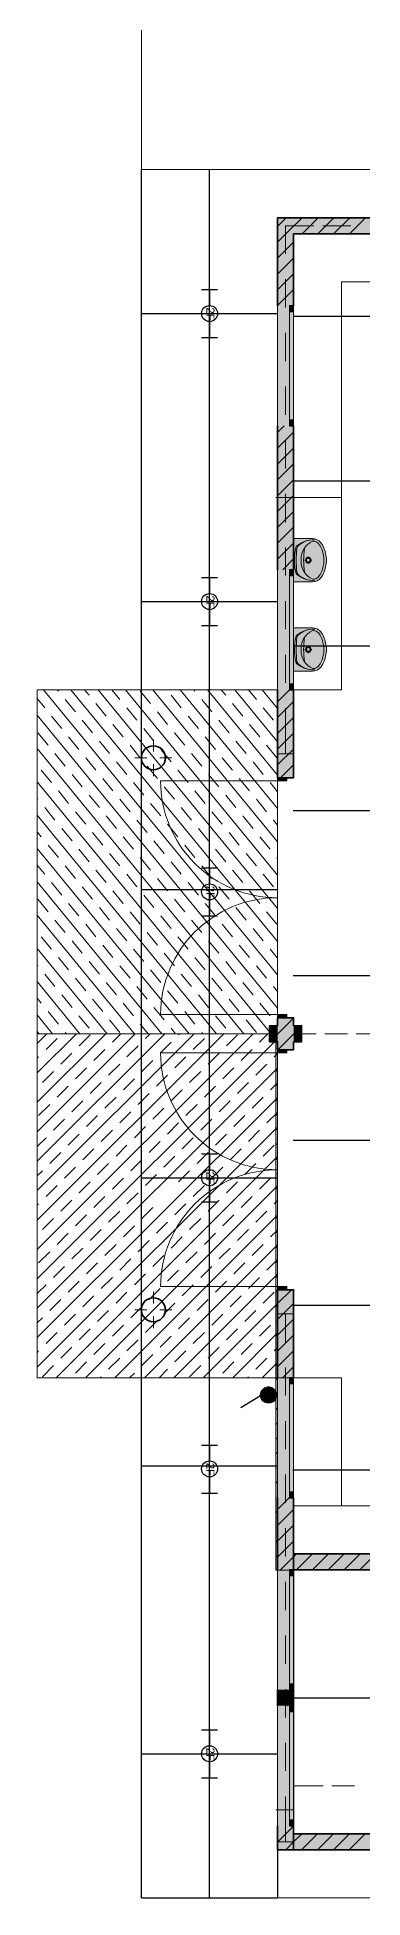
# Model space of a CAD drawing. Header units: millimetres. Extents: x 140718 to 249917, y 39137 to 308394.
# Drawn here: x 227685 to 231748, y 54536 to 77789 of the extents above; entities that cross this region are included whole.
import ezdxf

# ---------------------------------------------------------------- set-up
doc = ezdxf.new("R2010")
doc.units = ezdxf.units.MM
doc.layers.get('0').update_dxf_attribs({"color": 1})
for name, color, linetype in [('lights', 1, 'Continuous'), ('PDF_2D Drafting - General', 7, 'Continuous'), ('PLACEMENT', 40, 'Continuous')]:
    doc.layers.add(name, color=color, linetype=linetype)
doc.layers.add('PDF_Interior$-$Furniture$', color=7, linetype='Continuous', true_color=0x6a6a6a)
doc.layers.add('PDF_Structural - Bearing', color=7, linetype='Continuous', true_color=0xffffff)
doc.styles.get("Standard").update_dxf_attribs({"font": 'arial.ttf'})

# ---------------------------------------------------------------- blocks, each defined once
blk = doc.blocks.new('2feet')
at = {"layer": 'lights'}
for p, q in [((-295, 102), (-295, -98)), ((-295, 2), (-100, 2)), ((100, 2), (305, 2)), ((305, 102), (305, -98))]:
    blk.add_line(p, q, dxfattribs=at)
blk.add_circle((0, 2), 100, dxfattribs=at)
at = {"layer": 'lights', "insert": (-76, 63), "char_height": 100, "attachment_point": 1}
blk.add_mtext_dynamic_manual_height_columns('2F', width=100, gutter_width=12.5, heights=[0], dxfattribs=at)
blk = doc.blocks.new('1G1W')
h = blk.add_hatch()
h.set_pattern_fill('ANGLE', color=256)
h.set_pattern_definition([(0, (-2135.7975, -2014.7485), (0, 6.985), [5.08, -1.905]), (90, (-2135.7975, -2014.7485), (-6.985, 4e-16), [5.08, -1.905])])
h.paths.add_polyline_path([(100, 0, 1), (-100, 0, 1)])
blk.add_line((-154, 344), (-4, 100))
blk.add_circle((0, 0), 100)

msp = doc.modelspace()

# ---------------------------------------------------------------- hatches: boundary and pattern name
at = {"layer": 'PDF_Interior$-$Furniture$', "true_color": 0xffffff, "transparency": 33554559}
for points in [[(231113, 71523), (230884, 71523), (230884, 70983), (231113, 70983), (231129, 70983), (231145, 70986), (231160, 70989), (231175, 70995), (231190, 71003), (231203, 71012), (231215, 71022), (231226, 71034), (231238, 71052), (231249, 71070), (231258, 71090), (231266, 71109), (231273, 71129), (231279, 71150), (231284, 71171), (231288, 71192), (231291, 71213), (231294, 71234), (231294, 71253), (231294, 71272), (231291, 71293), (231288, 71314), (231284, 71335), (231279, 71356), (231274, 71374), (231266, 71397), (231258, 71417), (231249, 71436), (231238, 71454), (231226, 71472), (231215, 71484), (231203, 71494), (231190, 71503), (231175, 71511), (231160, 71517), (231145, 71521), (231129, 71523), (231121, 71523)], [(231113, 70407), (230884, 70407), (230884, 69867), (231113, 69867), (231129, 69867), (231145, 69869), (231160, 69873), (231175, 69879), (231190, 69887), (231203, 69896), (231215, 69906), (231226, 69918), (231238, 69936), (231249, 69954), (231258, 69974), (231266, 69993), (231273, 70013), (231279, 70034), (231284, 70055), (231288, 70076), (231291, 70097), (231294, 70118), (231294, 70137), (231294, 70156), (231291, 70177), (231288, 70198), (231284, 70219), (231279, 70240), (231274, 70258), (231266, 70281), (231258, 70300), (231249, 70320), (231238, 70338), (231226, 70356), (231215, 70368), (231203, 70378), (231190, 70387), (231175, 70395), (231160, 70401), (231145, 70405), (231129, 70407), (231121, 70407)]]:
    msp.add_hatch(color=7, dxfattribs=at).paths.add_polyline_path(points)
at = {"layer": 'PDF_Structural - Bearing', "transparency": 33554559}
for color, points in [(7, [(230884, 75334), (230884, 74434), (230834, 74434), (230684, 74434), (230684, 75534)]), (256, [(230884, 72934), (230834, 72934), (230684, 72934), (230684, 74434), (230834, 74434), (230884, 74434)]), (256, [(230884, 72934), (230834, 72934), (230684, 72934), (230684, 74434), (230834, 74434), (230884, 74434)]), (7, [(230684, 71134), (230684, 72934), (230834, 72934), (230884, 72934), (230884, 71134), (230834, 71134)]), (256, [(230884, 69634), (230834, 69634), (230684, 69634), (230684, 71134), (230834, 71134), (230884, 71134)]), (256, [(230884, 69634), (230834, 69634), (230684, 69634), (230684, 71134), (230834, 71134), (230884, 71134)]), (7, [(230684, 69634), (230834, 69634), (230884, 69634), (230884, 68534), (230799, 68534), (230684, 68534)]), (7, [(230684, 65135), (230684, 65535), (230799, 65535), (230884, 65535), (230884, 65135), (230799, 65135)]), (7, [(230684, 61036), (230684, 62136), (230799, 62136), (230884, 62136), (230884, 61036), (230834, 61036)]), (256, [(230884, 61036), (230884, 59536), (230834, 59536), (230684, 59536), (230684, 61036), (230834, 61036)]), (256, [(230884, 61036), (230884, 59536), (230834, 59536), (230684, 59536), (230684, 61036), (230834, 61036)]), (7, [(230684, 58636), (230684, 59536), (230834, 59536), (230884, 59536), (230884, 58636), (230834, 58636)]), (7, [(230884, 58836), (232646, 58836), (232646, 58686), (232646, 58636), (230884, 58636)]), (256, [(230884, 58636), (230884, 57136), (230834, 57136), (230684, 57136), (230684, 58636), (230834, 58636)]), (256, [(230884, 58636), (230884, 57136), (230834, 57136), (230684, 57136), (230684, 58636), (230834, 58636)]), (7, [(230684, 56936), (230684, 57136), (230834, 57136), (230884, 57136), (230884, 56936), (230834, 56936)]), (256, [(230884, 56936), (230884, 55436), (230834, 55436), (230684, 55436), (230684, 56936), (230834, 56936)]), (256, [(230884, 56936), (230884, 55436), (230834, 55436), (230684, 55436), (230684, 56936), (230834, 56936)]), (7, [(230684, 55136), (230684, 55436), (230834, 55436), (230884, 55436), (230884, 55136)])]:
    msp.add_hatch(color=color, dxfattribs=at).paths.add_polyline_path(points)

# ---------------------------------------------------------------- linework, layer by layer
at = {"layer": 'PDF_2D Drafting - General', "color": 8, "lineweight": 15, "true_color": 0x7f7f7f}
for points in [[(231684, 111330), (230184, 111330), (230184, 78933), (228984, 78933), (228984, 76134)], [(230662, 72038), (230884, 72038), (231484, 72038), (231484, 74734), (234384, 74734), (234384, 75534)], [(230884, 69634), (231484, 69634), (231484, 72038)], [(230662, 69634), (227685, 69634), (227685, 65335), (230584, 65335), (230584, 65435), (230684, 65435), (230684, 69634), (230662, 69634), (227685, 69634), (227685, 61035), (230662, 61035), (230684, 61035), (230684, 65235), (230584, 65235), (230584, 65335), (227685, 65335), (227685, 61035), (230662, 61035), (230944, 61035)], [(230884, 65335), (231166, 65335)], [(231275, 65335), (231558, 65335)], [(231667, 65335), (231949, 65335)], [(230884, 61035), (231166, 61035)], [(231053, 61035), (231202, 61035), (231484, 61035), (231202, 61035)], [(231484, 59436), (231484, 61035)], [(234384, 59154), (234384, 59436), (230884, 59436)], [(228984, 58836), (228984, 54536)], [(230662, 58632), (230944, 58632)], [(231053, 58632), (231335, 58632)], [(231444, 58632), (231726, 58632)], [(231254, 55936), (231166, 55936), (230884, 55936)], [(231646, 55936), (231363, 55936)], [(230662, 55636), (230884, 55636)]]:
    msp.add_lwpolyline(points, dxfattribs=at)
at = {"layer": 'PDF_2D Drafting - General', "color": 253, "lineweight": 18, "true_color": 0xaaaaaa}
for points in [[(227764, 69634), (230684, 66070)], [(227935, 69634), (227949, 69617)], [(228105, 69634), (230684, 66486)], [(228276, 69634), (228332, 69565)], [(228446, 69634), (230684, 66902)], [(228617, 69634), (228716, 69513)], [(228787, 69634), (230684, 67318)], [(228971, 69617), (229099, 69461)], [(229128, 69634), (230684, 67735)], [(229355, 69565), (229483, 69409)], [(229469, 69634), (230684, 68151)], [(229639, 69634), (229653, 69617)], [(229810, 69634), (230684, 68567)], [(229980, 69634), (230037, 69565)], [(230151, 69634), (230684, 68983)], [(230321, 69634), (230420, 69513)], [(230492, 69634), (230684, 69399)], [(230676, 69617), (230684, 69607)], [(227685, 69523), (227778, 69409)], [(227685, 69315), (230684, 65654)], [(227863, 69305), (227991, 69149)], [(228034, 69513), (228162, 69357)], [(228417, 69461), (228545, 69305)], [(228801, 69409), (228929, 69253)], [(229185, 69357), (229312, 69201)], [(229568, 69305), (229696, 69149)], [(229738, 69513), (229866, 69357)], [(230122, 69461), (230250, 69305)], [(230506, 69409), (230633, 69253)], [(227693, 69097), (227821, 68941)], [(228247, 69253), (228375, 69097)], [(228630, 69201), (228758, 69045)], [(229014, 69149), (229142, 68993)], [(229398, 69097), (229525, 68941)], [(229952, 69253), (230079, 69097)], [(230335, 69201), (230463, 69045)], [(227685, 68899), (230584, 65360)], [(227906, 68837), (228034, 68681)], [(228076, 69045), (228204, 68889)], [(228460, 68993), (228588, 68837)], [(228843, 68941), (228971, 68785)], [(229227, 68889), (229355, 68733)], [(229611, 68837), (229738, 68681)], [(229781, 69045), (229909, 68889)], [(230165, 68993), (230293, 68837)], [(230548, 68941), (230676, 68785)], [(227735, 68629), (227863, 68473)], [(228290, 68785), (228417, 68629)], [(228673, 68733), (228801, 68577)], [(229057, 68681), (229185, 68525)], [(229440, 68629), (229568, 68473)], [(229994, 68785), (230122, 68629)], [(230378, 68733), (230506, 68577)], [(227685, 68483), (230264, 65335)], [(227949, 68369), (228076, 68213)], [(228119, 68577), (228247, 68421)], [(228503, 68525), (228630, 68369)], [(228886, 68473), (229014, 68317)], [(229270, 68421), (229398, 68265)], [(229653, 68369), (229781, 68213)], [(229824, 68577), (229952, 68421)], [(230207, 68525), (230335, 68369)], [(230591, 68473), (230684, 68359)], [(227685, 68275), (227693, 68265)], [(227778, 68161), (227906, 68005)], [(228332, 68317), (228460, 68161)], [(228716, 68265), (228843, 68109)], [(229099, 68213), (229227, 68057)], [(229483, 68161), (229611, 68005)], [(230037, 68317), (230165, 68161)], [(230420, 68265), (230548, 68109)], [(227685, 68067), (229923, 65335)], [(227991, 67901), (228119, 67745)], [(228162, 68109), (228290, 67953)], [(228545, 68057), (228673, 67901)], [(228929, 68005), (229057, 67849)], [(229312, 67953), (229440, 67797)], [(229696, 67901), (229824, 67745)], [(229866, 68109), (229994, 67953)], [(230250, 68057), (230378, 67901)], [(230633, 68005), (230684, 67943)], [(227685, 67859), (227735, 67797)], [(227821, 67693), (227949, 67537)], [(228375, 67849), (228503, 67693)], [(228758, 67797), (228886, 67641)], [(229142, 67745), (229270, 67589)], [(229525, 67693), (229653, 67537)], [(230079, 67849), (230207, 67693)], [(230463, 67797), (230591, 67641)], [(227685, 67651), (229582, 65335)], [(227685, 67443), (227778, 67328)], [(228204, 67641), (228332, 67485)], [(228588, 67589), (228716, 67433)], [(228971, 67537), (229099, 67381)], [(229355, 67485), (229483, 67328)], [(229909, 67641), (230037, 67485)], [(230293, 67589), (230420, 67433)], [(230676, 67537), (230684, 67527)], [(227685, 67235), (229241, 65335)], [(227863, 67225), (227991, 67068)], [(228034, 67433), (228162, 67276)], [(228417, 67381), (228545, 67225)], [(228801, 67328), (228929, 67172)], [(229185, 67276), (229312, 67120)], [(229568, 67225), (229696, 67068)], [(229738, 67433), (229866, 67276)], [(230122, 67381), (230250, 67225)], [(230506, 67328), (230633, 67172)], [(227693, 67016), (227821, 66860)], [(228247, 67172), (228375, 67016)], [(228630, 67120), (228758, 66964)], [(229014, 67068), (229142, 66912)], [(229398, 67016), (229525, 66860)], [(229952, 67172), (230079, 67016)], [(230335, 67120), (230463, 66964)], [(227685, 66818), (228900, 65335)], [(227906, 66756), (228034, 66600)], [(228076, 66964), (228204, 66808)], [(228460, 66912), (228588, 66756)], [(228843, 66860), (228971, 66704)], [(229227, 66808), (229355, 66652)], [(229611, 66756), (229738, 66600)], [(229781, 66964), (229909, 66808)], [(230165, 66912), (230293, 66756)], [(230548, 66860), (230676, 66704)], [(227735, 66548), (227863, 66392)], [(228290, 66704), (228417, 66548)], [(228673, 66652), (228801, 66496)], [(229057, 66600), (229185, 66444)], [(229440, 66548), (229568, 66392)], [(229994, 66704), (230122, 66548)], [(230378, 66652), (230506, 66496)], [(227685, 66402), (228559, 65335)], [(227949, 66288), (228076, 66132)], [(228119, 66496), (228247, 66340)], [(228503, 66444), (228630, 66288)], [(228886, 66392), (229014, 66236)], [(229270, 66340), (229398, 66184)], [(229653, 66288), (229781, 66132)], [(229824, 66496), (229952, 66340)], [(230207, 66444), (230335, 66288)], [(230591, 66392), (230684, 66278)], [(227685, 66194), (227693, 66184)], [(227778, 66080), (227906, 65924)], [(228332, 66236), (228460, 66080)], [(228716, 66184), (228843, 66028)], [(229099, 66132), (229227, 65976)], [(229483, 66080), (229611, 65924)], [(230037, 66236), (230165, 66080)], [(230420, 66184), (230548, 66028)], [(227685, 65986), (228218, 65335)], [(227991, 65820), (228119, 65664)], [(228162, 66028), (228290, 65872)], [(228545, 65976), (228673, 65820)], [(228929, 65924), (229057, 65768)], [(229312, 65872), (229440, 65716)], [(229696, 65820), (229824, 65664)], [(229866, 66028), (229994, 65872)], [(230250, 65976), (230378, 65820)], [(230633, 65924), (230684, 65862)], [(227685, 65778), (227735, 65716)], [(227821, 65612), (227949, 65456)], [(228375, 65768), (228503, 65612)], [(228758, 65716), (228886, 65560)], [(229142, 65664), (229270, 65508)], [(229525, 65612), (229653, 65456)], [(230079, 65768), (230207, 65612)], [(230463, 65716), (230591, 65560)], [(227685, 65570), (227877, 65335)], [(227685, 65362), (227707, 65335)], [(228034, 65352), (228048, 65335)], [(228204, 65560), (228332, 65404)], [(228588, 65508), (228716, 65352)], [(228971, 65456), (229071, 65335)], [(229355, 65404), (229411, 65335)], [(229738, 65352), (229752, 65335)], [(229909, 65560), (230037, 65404)], [(230293, 65508), (230420, 65352)], [(230584, 65355), (230598, 65369)], [(230644, 65415), (230644, 65415)], [(230676, 65456), (230684, 65446)], [(230380, 65335), (227685, 62639)], [(230012, 65335), (227685, 63007)], [(229645, 65335), (227685, 63375)], [(229277, 65335), (227685, 63742)], [(228909, 65335), (227685, 64110)], [(228542, 65335), (227685, 64478)], [(228174, 65335), (227685, 64845)], [(227806, 65335), (227685, 65213)], [(230648, 65235), (227685, 62272)], [(227932, 65277), (227794, 65139)], [(228346, 65323), (228208, 65185)], [(228530, 65139), (228392, 65001)], [(228726, 65335), (228622, 65231)], [(228943, 65185), (228805, 65047)], [(229093, 65335), (229035, 65277)], [(229357, 65231), (229219, 65093)], [(229461, 65335), (229449, 65323)], [(229771, 65277), (229633, 65139)], [(230184, 65323), (230046, 65185)], [(230368, 65139), (230230, 65001)], [(230564, 65335), (230460, 65231)], [(230584, 65246), (230662, 65323)], [(230662, 65231), (230666, 65235)], [(227702, 65047), (227685, 65029)], [(230684, 64904), (227685, 61904)], [(228116, 65093), (227978, 64955)], [(228300, 64909), (228162, 64771)], [(228714, 64955), (228576, 64817)], [(229127, 65001), (228989, 64863)], [(229541, 65047), (229403, 64909)], [(229954, 65093), (229817, 64955)], [(230138, 64909), (230000, 64771)], [(230552, 64955), (230414, 64817)], [(230684, 65088), (230644, 65047)], [(230662, 64863), (230684, 64886)], [(230673, 65058), (230673, 65058)], [(227886, 64863), (227749, 64725)], [(228070, 64679), (227932, 64542)], [(228484, 64725), (228346, 64588)], [(228897, 64771), (228760, 64634)], [(229311, 64817), (229173, 64679)], [(229725, 64863), (229587, 64725)], [(229908, 64679), (229771, 64542)], [(230322, 64725), (230184, 64588)], [(230684, 64720), (230598, 64634)], [(230673, 64690), (230684, 64702)], [(230684, 64536), (227685, 61537)], [(227840, 64450), (227702, 64312)], [(228254, 64496), (228116, 64358)], [(228668, 64542), (228530, 64404)], [(229081, 64588), (228943, 64450)], [(229495, 64634), (229357, 64496)], [(229679, 64450), (229541, 64312)], [(230092, 64496), (229954, 64358)], [(230506, 64542), (230368, 64404)], [(230662, 64495), (230684, 64518)], [(228024, 64266), (227886, 64128)], [(228438, 64312), (228300, 64174)], [(228852, 64358), (228714, 64220)], [(229265, 64404), (229127, 64266)], [(229449, 64220), (229311, 64082)], [(229863, 64266), (229725, 64128)], [(230276, 64312), (230138, 64174)], [(230684, 64352), (230552, 64220)], [(230662, 64311), (230684, 64334)], [(230684, 64169), (227685, 61169)], [(227794, 64036), (227685, 63926)], [(228208, 64082), (228070, 63944)], [(228622, 64128), (228484, 63990)], [(229035, 64174), (228897, 64036)], [(229219, 63990), (229081, 63852)], [(229633, 64036), (229495, 63898)], [(230046, 64082), (229908, 63944)], [(230460, 64128), (230322, 63990)], [(230662, 64128), (230684, 64150)], [(230662, 63944), (230684, 63967)], [(227978, 63852), (227840, 63714)], [(230684, 63801), (227919, 61035)], [(228392, 63898), (228254, 63760)], [(228576, 63714), (228438, 63576)], [(228805, 63944), (228668, 63806)], [(228989, 63760), (228852, 63623)], [(229403, 63806), (229265, 63668)], [(229817, 63852), (229679, 63714)], [(230230, 63898), (230092, 63760)], [(230414, 63714), (230276, 63576)], [(230644, 63944), (230506, 63806)], [(230662, 63760), (230684, 63783)], [(227749, 63623), (227685, 63559)], [(228162, 63668), (228024, 63531)], [(228346, 63485), (228208, 63347)], [(228760, 63531), (228622, 63393)], [(229173, 63576), (229035, 63439)], [(229587, 63623), (229449, 63485)], [(230000, 63668), (229863, 63531)], [(230184, 63485), (230046, 63347)], [(230598, 63531), (230460, 63393)], [(230662, 63576), (230673, 63588)], [(227932, 63439), (227794, 63301)], [(228116, 63255), (227978, 63117)], [(230684, 63433), (228286, 61035)], [(228530, 63301), (228392, 63163)], [(228943, 63347), (228805, 63209)], [(229771, 63439), (229633, 63301)], [(229954, 63255), (229817, 63117)], [(230368, 63301), (230230, 63163)], [(230684, 63249), (230644, 63209)], [(230662, 63392), (230684, 63415)], [(227702, 63209), (227685, 63191)], [(227886, 63025), (227749, 62887)], [(228300, 63071), (228162, 62933)], [(228714, 63117), (228576, 62979)], [(230684, 63066), (228654, 61035)], [(229127, 63163), (228989, 63025)], [(229541, 63209), (229403, 63071)], [(229725, 63025), (229587, 62887)], [(230138, 63071), (230000, 62933)], [(230552, 63117), (230414, 62979)], [(230662, 63025), (230684, 63047)], [(230673, 63220), (230673, 63220)], [(228070, 62841), (227932, 62703)], [(228484, 62887), (228346, 62749)], [(228897, 62933), (228760, 62795)], [(229311, 62979), (229173, 62841)], [(229495, 62795), (229357, 62657)], [(229908, 62841), (229771, 62703)], [(230322, 62887), (230184, 62749)], [(230684, 62882), (230598, 62795)], [(230673, 62852), (230684, 62864)], [(227840, 62611), (227702, 62473)], [(228254, 62657), (228116, 62520)], [(228668, 62703), (228530, 62565)], [(229081, 62749), (228943, 62611)], [(230684, 62698), (229022, 61035)], [(229265, 62565), (229127, 62428)], [(229679, 62611), (229541, 62473)], [(230092, 62657), (229954, 62520)], [(230506, 62703), (230368, 62565)], [(230662, 62657), (230684, 62680)], [(228024, 62428), (227886, 62290)], [(228438, 62473), (228300, 62336)], [(228852, 62520), (228714, 62382)], [(229035, 62336), (228897, 62198)], [(229449, 62382), (229311, 62244)], [(230684, 62330), (229389, 61035)], [(229863, 62428), (229725, 62290)], [(230276, 62473), (230138, 62336)], [(230684, 62514), (230552, 62382)], [(230662, 62473), (230684, 62496)], [(227794, 62198), (227685, 62088)], [(228208, 62244), (228070, 62106)], [(228622, 62290), (228484, 62152)], [(228805, 62106), (228668, 61968)], [(229219, 62152), (229081, 62014)], [(229633, 62198), (229495, 62060)], [(230046, 62244), (229908, 62106)], [(230460, 62290), (230322, 62152)], [(230644, 62106), (230506, 61968)], [(230662, 62289), (230684, 62312)], [(230662, 62106), (230684, 62128)], [(227978, 62014), (227840, 61876)], [(228392, 62060), (228254, 61922)], [(228576, 61876), (228438, 61738)], [(228989, 61922), (228852, 61784)], [(229403, 61968), (229265, 61830)], [(229817, 62014), (229679, 61876)], [(230684, 61963), (229757, 61035)], [(230230, 62060), (230092, 61922)], [(230414, 61876), (230276, 61738)], [(230662, 61922), (230684, 61944)], [(227749, 61784), (227685, 61720)], [(228162, 61830), (228024, 61692)], [(228346, 61646), (228208, 61508)], [(228760, 61692), (228622, 61554)], [(229173, 61738), (229035, 61600)], [(229587, 61784), (229449, 61646)], [(230000, 61830), (229863, 61692)], [(230184, 61646), (230046, 61508)], [(230598, 61692), (230460, 61554)], [(230662, 61738), (230673, 61749)], [(227932, 61600), (227794, 61462)], [(228116, 61417), (227978, 61279)], [(228530, 61462), (228392, 61325)], [(228943, 61508), (228805, 61371)], [(229357, 61554), (229219, 61417)], [(229771, 61600), (229633, 61462)], [(229954, 61417), (229817, 61279)], [(230684, 61595), (230125, 61035)], [(230368, 61462), (230230, 61325)], [(230684, 61411), (230644, 61371)], [(230662, 61554), (230684, 61577)], [(227702, 61371), (227685, 61353)], [(227886, 61187), (227749, 61049)], [(228300, 61233), (228162, 61095)], [(228714, 61279), (228576, 61141)], [(229127, 61325), (228989, 61187)], [(229541, 61371), (229403, 61233)], [(229725, 61187), (229587, 61049)], [(230138, 61233), (230000, 61095)], [(230552, 61279), (230414, 61141)], [(230684, 61227), (230492, 61035)], [(230662, 61187), (230684, 61209)], [(230673, 61382), (230673, 61382)], [(228484, 61049), (228470, 61035)], [(228897, 61095), (228838, 61035)], [(229311, 61141), (229206, 61035)], [(230322, 61049), (230308, 61035)], [(230673, 61014), (230684, 61025)], [(230684, 61043), (230676, 61035)], [(230662, 60819), (230684, 60841)], [(230662, 60635), (230684, 60658)], [(230662, 60451), (230684, 60474)], [(230662, 60267), (230684, 60290)], [(230662, 60084), (230684, 60106)], [(230662, 59900), (230673, 59911)], [(230662, 59716), (230684, 59738)], [(230673, 59543), (230673, 59543)], [(230662, 59348), (230684, 59371)], [(230673, 59176), (230684, 59187)], [(230662, 58981), (230684, 59003)], [(230662, 58797), (230684, 58819)], [(230680, 58631), (230684, 58635)]]:
    msp.add_lwpolyline(points, dxfattribs=at)
at = {"layer": 'PDF_2D Drafting - General', "color": 8, "lineweight": 15, "true_color": 0x7f7f7f}
for points in [[(230584, 65435), (230584, 65335), (230662, 65335), (230662, 65435)], [(230662, 65335), (230584, 65335), (230584, 65235), (230662, 65235)], [(230662, 65235), (230662, 58631), (230684, 58631), (230684, 65235)]]:
    msp.add_lwpolyline(points, close=True, dxfattribs=at)
at = {"layer": 'PDF_2D Drafting - General', "color": 7, "lineweight": 0, "true_color": 0xffffff, "transparency": 33554559}
for points in [[(230662, 65435), (230662, 65335), (230584, 65435), (230584, 65335)], [(230662, 65235), (230584, 65235), (230662, 65335), (230584, 65335)], [(230684, 65235), (230684, 58631), (230662, 65235), (230662, 58631)]]:
    msp.add_solid(points, dxfattribs=at)
at = {"layer": 'PDF_Interior$-$Furniture$', "lineweight": 20}
for points in [[(231113, 71523), (230884, 71523), (230884, 70983), (231113, 70983)], [(230884, 71168), (230884, 71338)], [(231022, 71253), (231051, 71253)], [(231068, 71270), (231068, 71299)], [(231068, 71208), (231068, 71236)], [(231084, 71253), (231113, 71253)], [(231113, 70407), (230884, 70407), (230884, 69867), (231113, 69867)], [(230884, 70052), (230884, 70222)], [(231022, 70137), (231051, 70137)], [(231068, 70154), (231068, 70183)], [(231068, 70092), (231068, 70120)], [(231084, 70137), (231113, 70137)]]:
    msp.add_lwpolyline(points, dxfattribs=at)
for points in [[(230895, 71248, 0.05601), (230912, 71099, 0.166882), (230927, 71074, 0.172736), (231144, 70997, -0.182216), (230942, 71073, -0.178401), (230927, 71101, -0.032588), (230916, 71253, -0.032504), (230927, 71405, -0.182216), (230942, 71433, -0.183454), (231142, 71509, 0.173768), (230927, 71432, 0.170079), (230912, 71407, 0.055582), (230895, 71259)], [(231127, 71490, 0.156512), (231013, 71397, 0.136011), (230979, 71272, 0.024152), (230979, 71253, 0.024146), (230979, 71234, 0.136003), (231013, 71110, 0.157098), (231127, 71016)], [(231022, 71404, 0.03902), (231010, 71253, 0.039001), (231022, 71102)], [(231119, 70983, 0.227366), (231226, 71034, 0.04974), (231249, 71070, 0.095773), (231294, 71234, 0.01258), (231294, 71253, 0.012568), (231294, 71272, 0.095775), (231249, 71436, 0.048229), (231226, 71472, 0.226466), (231119, 71523)], [(231132, 71016, 0.217621), (231194, 71044, 0.128671), (231255, 71179, 0.060181), (231264, 71253, 0.060311), (231255, 71327, 0.128667), (231194, 71462, 0.218966), (231132, 71490)], [(230895, 70132, 0.056181), (230912, 69983, 0.166073), (230927, 69958, 0.172775), (231144, 69881, -0.182729), (230942, 69957, -0.180994), (230927, 69985, -0.032532), (230916, 70137, -0.032537), (230927, 70289, -0.184013), (230942, 70317, -0.183454), (231142, 70393, 0.173319), (230927, 70316, 0.169238), (230912, 70291, 0.055638), (230895, 70143)], [(231127, 70374, 0.157117), (231013, 70280, 0.136011), (230979, 70156, 0.024152), (230979, 70137, 0.024146), (230979, 70118, 0.136003), (231013, 69994, 0.157206), (231127, 69900)], [(231022, 70288, 0.038963), (231010, 70137, 0.03902), (231022, 69986)], [(231119, 69867, 0.226465), (231226, 69918, 0.048226), (231249, 69954, 0.095592), (231294, 70118, 0.012571), (231294, 70137, 0.012568), (231294, 70156, 0.095775), (231249, 70320, 0.049742), (231226, 70356, 0.227367), (231119, 70407)], [(231132, 69900, 0.219009), (231194, 69928, 0.128681), (231255, 70063, 0.060307), (231264, 70137, 0.060184), (231255, 70211, 0.128681), (231194, 70346, 0.217621), (231132, 70374)]]:
    msp.add_lwpolyline(points, format="xyb", dxfattribs=at)
for centre, radius in [((231068, 71253), 35.1), ((231068, 71253), 25), ((231068, 70137), 35.1), ((231068, 70137), 25)]:
    msp.add_circle(centre, radius, dxfattribs=at)
for points in [[(231113, 71523), (231115, 71523), (231117, 71523), (231119, 71523)], [(231127, 71490), (231129, 71490), (231130, 71490), (231132, 71490)], [(231142, 71509), (231144, 71509), (231146, 71509), (231148, 71509)], [(231144, 71509), (231145, 71509), (231146, 71509), (231148, 71509)], [(230895, 71253), (230895, 71255), (230895, 71257), (230895, 71259)], [(230895, 71248), (230895, 71250), (230895, 71251), (230895, 71253)], [(231119, 70983), (231117, 70983), (231115, 70983), (231113, 70983)], [(231132, 71016), (231130, 71016), (231129, 71016), (231127, 71016)], [(231148, 70997), (231146, 70997), (231144, 70997), (231142, 70997)], [(231148, 70997), (231147, 70997), (231145, 70997), (231144, 70997)], [(231113, 70407), (231115, 70407), (231117, 70407), (231119, 70407)], [(231127, 70374), (231129, 70374), (231130, 70374), (231132, 70374)], [(231142, 70393), (231144, 70393), (231146, 70393), (231148, 70393)], [(231144, 70393), (231145, 70393), (231146, 70393), (231148, 70393)], [(230895, 70137), (230895, 70139), (230895, 70141), (230895, 70143)], [(230895, 70132), (230895, 70134), (230895, 70135), (230895, 70137)], [(231119, 69867), (231117, 69867), (231115, 69867), (231113, 69867)], [(231132, 69900), (231130, 69900), (231129, 69900), (231127, 69900)], [(231148, 69881), (231146, 69881), (231144, 69881), (231142, 69881)], [(231148, 69881), (231147, 69881), (231145, 69881), (231144, 69881)]]:
    msp.add_open_spline(points, degree=3, dxfattribs=at)
at = {"layer": 'PDF_Structural - Bearing', "color": 123, "lineweight": 18, "true_color": 0x71cebe}
msp.add_lwpolyline([(227685, 69634), (227685, 61035), (228984, 61035), (228984, 54536), (241683, 54536), (241683, 76134), (228984, 76134), (228984, 69634)], close=True, dxfattribs=at)
at = {"layer": 'PDF_Structural - Bearing', "color": 7, "lineweight": 35}
for points in [[(241083, 75234), (241083, 75534), (230684, 75534), (230684, 74434)], [(230884, 74434), (230834, 74434), (230884, 74434), (230884, 75334), (240883, 75334), (240883, 75234), (240933, 75234), (240883, 75234)], [(230684, 72934), (230684, 71134)], [(230884, 71134), (230834, 71134), (230884, 71134), (230884, 72934), (230834, 72934), (230884, 72934)], [(230684, 68534), (230799, 68534), (230684, 68534), (230684, 68571), (230684, 68534), (230684, 69634)], [(230884, 68534), (230884, 69634), (230834, 69634), (230884, 69634)], [(230684, 65135), (230799, 65135), (230884, 65135), (230799, 65135), (230684, 65135), (230684, 65172), (230684, 65135), (230684, 65235), (230584, 65235), (230584, 65435), (230684, 65435), (230684, 65535), (230799, 65535), (230884, 65535), (230884, 65498), (230884, 65535), (230799, 65535), (230684, 65535), (230684, 65498), (230684, 65535)], [(230884, 65135), (230884, 65172), (230884, 65135), (230884, 65235), (230984, 65235), (230984, 65435), (230884, 65435), (230884, 65535)], [(230684, 62136), (230799, 62136), (230684, 62136), (230684, 62099), (230684, 62136), (230684, 61036)], [(230884, 61036), (230834, 61036), (230884, 61036), (230884, 62136)], [(230684, 59536), (230684, 58636)], [(230884, 58636), (230834, 58636), (230884, 58636), (230884, 59536), (230834, 59536), (230884, 59536)], [(230684, 55436), (230684, 55136), (230884, 55136), (230884, 55336), (234384, 55336), (234384, 56836), (234384, 57036), (234384, 57632), (234499, 57632), (234384, 57632), (234384, 57595), (234384, 57632)], [(230684, 57136), (230684, 56936)], [(230884, 56936), (230834, 56936), (230884, 56936), (230884, 57136), (230834, 57136), (230884, 57136)], [(230884, 55436), (230834, 55436), (230884, 55436), (230884, 55136), (241083, 55136), (241083, 56237)]]:
    msp.add_lwpolyline(points, dxfattribs=at)
at = {"layer": 'PDF_Structural - Bearing', "color": 132, "lineweight": 18, "true_color": 0x00bfbf}
for points in [[(230966, 75534), (230684, 75534), (230684, 75252)], [(231304, 75534), (231021, 75534)], [(231695, 75534), (231413, 75534)], [(230684, 75143), (230684, 74860)], [(231166, 75334), (230884, 75334), (230884, 75052)], [(231495, 75334), (231213, 75334)], [(231886, 75334), (231604, 75334)], [(230884, 74943), (230884, 74660)], [(230684, 74751), (230684, 74469)], [(230884, 74551), (230884, 74269)], [(230684, 74360), (230684, 74078)], [(230684, 73969), (230684, 73687)], [(230884, 74160), (230884, 73878)], [(230884, 73769), (230884, 73487)], [(230684, 73578), (230684, 73296)], [(230884, 73378), (230884, 73096)], [(230684, 73187), (230684, 72904)], [(230684, 72795), (230684, 72513)], [(230884, 72987), (230884, 72705)], [(230884, 72595), (230884, 72313)], [(230684, 72404), (230684, 72122)], [(230884, 72204), (230884, 71922)], [(230684, 72013), (230684, 71731)], [(230684, 71622), (230684, 71340)], [(230884, 71813), (230884, 71531)], [(230884, 71422), (230884, 71140)], [(230684, 71231), (230684, 70949)], [(230884, 71031), (230884, 70749)], [(230684, 70840), (230684, 70557)], [(230884, 70640), (230884, 70357)], [(230684, 70448), (230684, 70166)], [(230884, 70248), (230884, 69966)], [(230684, 70057), (230684, 69775)], [(230884, 69857), (230884, 69575)], [(230684, 69666), (230684, 69384)], [(230884, 69466), (230884, 69184)], [(230684, 69275), (230684, 69117), (230684, 68834), (230884, 68834), (230884, 69117)], [(230884, 61553), (230884, 61835), (230684, 61835), (230684, 61553)], [(230684, 61444), (230684, 61162)], [(230884, 61444), (230884, 61162)], [(230684, 61053), (230684, 60771)], [(230884, 61053), (230884, 60771)], [(230684, 60662), (230684, 60379)], [(230884, 60662), (230884, 60379)], [(230684, 60270), (230684, 59988)], [(230884, 60270), (230884, 59988)], [(230684, 59879), (230684, 59597)], [(230884, 59879), (230884, 59597)], [(230684, 59488), (230684, 59206)], [(230884, 59488), (230884, 59206)], [(230684, 59097), (230684, 58815)], [(230884, 59097), (230884, 58815)], [(230684, 58706), (230684, 58424)], [(230884, 58706), (230884, 58424)], [(230684, 58315), (230684, 58032)], [(230884, 58315), (230884, 58032)], [(230684, 57923), (230684, 57641)], [(230884, 57923), (230884, 57641)], [(230684, 57532), (230684, 57250)], [(230884, 57532), (230884, 57250)], [(230684, 57141), (230684, 56859)], [(230884, 57141), (230884, 56859)], [(230684, 56750), (230684, 56468)], [(230884, 56750), (230884, 56468)], [(230684, 56359), (230684, 56076)], [(230884, 56359), (230884, 56076)], [(230684, 55967), (230684, 55685)], [(230884, 55967), (230884, 55685)], [(230684, 55576), (230684, 55518), (230684, 55236), (230884, 55236), (230884, 55518), (230884, 55576)]]:
    msp.add_lwpolyline(points, dxfattribs=at)
at = {"layer": 'PDF_Structural - Bearing', "lineweight": 0}
for points in [[(230739, 75479), (230684, 75424)], [(230838, 75380), (230684, 75226)], [(230794, 75534), (230739, 75479)], [(230992, 75534), (230838, 75380)], [(231190, 75534), (230990, 75334)], [(231388, 75534), (231188, 75334)], [(231585, 75534), (231385, 75334)], [(231783, 75534), (231583, 75334)], [(230884, 75228), (230684, 75028)], [(230884, 75030), (230684, 74830)], [(230884, 74833), (230684, 74633)], [(230884, 74635), (230684, 74435)], [(230884, 74437), (230882, 74434)], [(230768, 72934), (230684, 72851)], [(230884, 72853), (230684, 72653)], [(230884, 72655), (230684, 72455)], [(230884, 72457), (230684, 72257)], [(230884, 72259), (230684, 72059)], [(230884, 72061), (230684, 71861)], [(230884, 71863), (230684, 71663)], [(230884, 71665), (230684, 71465)], [(230884, 71467), (230684, 71267)], [(230884, 71269), (230749, 71134)], [(230833, 69634), (230684, 69485)], [(230884, 69487), (230684, 69287)], [(230884, 69289), (230684, 69089)], [(230884, 69092), (230684, 68892)], [(230884, 68893), (230684, 68694)], [(230884, 68695), (230723, 68534)], [(230584, 65426), (230593, 65435)], [(230591, 65235), (230684, 65328), (230884, 65528)], [(230693, 65535), (230684, 65526)], [(230689, 65135), (230884, 65330), (230984, 65430)], [(230857, 62136), (230684, 61963)], [(230884, 61965), (230684, 61765)], [(230884, 61767), (230684, 61567)], [(230884, 61569), (230684, 61369)], [(230884, 61371), (230684, 61171)], [(230884, 61173), (230747, 61036)], [(230831, 59536), (230684, 59389)], [(230884, 59391), (230684, 59191)], [(230884, 59193), (230684, 58993)], [(230884, 58995), (230684, 58795)], [(230923, 58836), (230884, 58797), (230723, 58636)], [(231121, 58836), (230921, 58636)], [(231319, 58836), (231119, 58636)], [(231517, 58836), (231317, 58636)], [(231715, 58836), (231515, 58636)], [(231913, 58836), (231713, 58636)], [(230807, 57136), (230684, 57013)], [(230884, 57015), (230805, 56936)], [(230691, 55436), (230684, 55430)], [(230884, 55432), (230684, 55232)], [(230987, 55336), (230884, 55234), (230787, 55136)], [(231185, 55336), (230985, 55136)], [(231383, 55336), (231183, 55136)], [(231581, 55336), (231381, 55136)], [(231779, 55336), (231579, 55136)]]:
    msp.add_lwpolyline(points, dxfattribs=at)
at = {"layer": 'PDF_Structural - Bearing', "color": 123, "lineweight": 20, "true_color": 0x71cebe}
for points in [[(231137, 75434), (230784, 75434), (230784, 75081)], [(231600, 75434), (231248, 75434)], [(231741, 75434), (231741, 75434)], [(230784, 74905), (230784, 74905)], [(230784, 74764), (230784, 74411)], [(230784, 74234), (230784, 74234)], [(230784, 74093), (230784, 73741)], [(230784, 73564), (230784, 73564)], [(230784, 73423), (230784, 73070)], [(230784, 72894), (230784, 72894)], [(230784, 72753), (230784, 72400)], [(230784, 72224), (230784, 72224)], [(230784, 72083), (230784, 71730)], [(230784, 71554), (230784, 71554)], [(230784, 71413), (230784, 71060)], [(230784, 70883), (230784, 70883)], [(230784, 70742), (230784, 70390)], [(230784, 70213), (230784, 70213)], [(230784, 70072), (230784, 69719)], [(230784, 69543), (230784, 69543)], [(230784, 69402), (230784, 69187), (230784, 68834)], [(230784, 61835), (230784, 61482)], [(230784, 61306), (230784, 61306)], [(230784, 61165), (230784, 60812)], [(230784, 60636), (230784, 60636)], [(230784, 60495), (230784, 60142)], [(230784, 59966), (230784, 59966)], [(230784, 59825), (230784, 59472)], [(230784, 59295), (230784, 59295)], [(230784, 59154), (230784, 58802)], [(230784, 58625), (230784, 58625)], [(230784, 58484), (230784, 58131)], [(230784, 57955), (230784, 57955)], [(230784, 57814), (230784, 57461)], [(230784, 57285), (230784, 57285)], [(230784, 57144), (230784, 56791)], [(230784, 56615), (230784, 56615)], [(230784, 56474), (230784, 56121)], [(230784, 55944), (230784, 55944)], [(230784, 55803), (230784, 55589), (230784, 55236)]]:
    msp.add_lwpolyline(points, dxfattribs=at)
at = {"layer": 'PDF_Structural - Bearing', "color": 30, "lineweight": 18, "true_color": 0xff6600}
for points in [[(230684, 72934), (230684, 74434)], [(230884, 72934), (230884, 74434)], [(230834, 74359), (230834, 73009)], [(230884, 73009), (230884, 74359)], [(230684, 69634), (230684, 71134)], [(230834, 71059), (230834, 69709)], [(230884, 69634), (230884, 71134)], [(230884, 69709), (230884, 71059)], [(230684, 61036), (230684, 59536)], [(230834, 59611), (230834, 60961)], [(230884, 61036), (230884, 59536)], [(230884, 60961), (230884, 59611)], [(230684, 58636), (230684, 57136)], [(230884, 58636), (230884, 57136)], [(230834, 57211), (230834, 58561)], [(230884, 58561), (230884, 57211)], [(230684, 56936), (230684, 55436)], [(230834, 55511), (230834, 56861)], [(230884, 56936), (230884, 55436)], [(230884, 56861), (230884, 55511)]]:
    msp.add_lwpolyline(points, close=True, dxfattribs=at)
at = {"layer": 'PDF_Structural - Bearing', "color": 30, "lineweight": 20, "true_color": 0xff6600}
for points in [[(230834, 74434), (230834, 74359), (230884, 74359), (230884, 74434), (230884, 74359), (230834, 74359)], [(230884, 72934), (230884, 73009), (230834, 73009), (230834, 72934), (230834, 73009), (230884, 73009)], [(230834, 71134), (230834, 71059), (230884, 71059), (230884, 71134), (230884, 71059), (230834, 71059)], [(230884, 69634), (230884, 69709), (230834, 69709), (230834, 69634), (230834, 69709), (230884, 69709)], [(230684, 68534), (230684, 68495), (230799, 68495), (230799, 68534)], [(230799, 65535), (230799, 65575), (230684, 65575), (230684, 65535)], [(230799, 65135), (230799, 65095), (230684, 65095), (230684, 65135)], [(230684, 62136), (230684, 62175), (230799, 62175), (230799, 62136)], [(230884, 61036), (230884, 60961), (230834, 60961), (230834, 61036), (230834, 60961), (230884, 60961)], [(230834, 59536), (230834, 59611), (230884, 59611), (230884, 59536), (230884, 59611), (230834, 59611)], [(230884, 58636), (230884, 58561), (230834, 58561), (230834, 58636), (230834, 58561), (230884, 58561)], [(230834, 57136), (230834, 57211), (230884, 57211), (230884, 57136), (230884, 57211), (230834, 57211)], [(230884, 56936), (230884, 56861), (230834, 56861), (230834, 56936), (230834, 56861), (230884, 56861)], [(230834, 55436), (230834, 55511), (230884, 55511), (230884, 55436), (230884, 55511), (230834, 55511)]]:
    msp.add_lwpolyline(points, close=True, dxfattribs=at)
at = {"layer": 'PDF_Structural - Bearing', "color": 14, "lineweight": 35, "true_color": 0xa80f02}
for points in [[(229284, 68784, 0.414315), (229134, 68934, 0.414305), (228984, 68784, 0.4143), (229134, 68634, 0.41431)], [(229284, 61885, 0.41392), (229134, 62035, 0.413909), (228984, 61885, 0.414311), (229134, 61735, 0.414322)]]:
    msp.add_lwpolyline(points, format="xyb", close=True, dxfattribs=at)
at = {"layer": 'PDF_Structural - Bearing', "color": 1, "lineweight": 0}
for points in [[(229134, 68864), (229134, 69014)], [(229054, 68784), (228904, 68784)], [(229134, 68784), (229134, 68784)], [(229134, 68704), (229134, 68554)], [(229214, 68784), (229364, 68784)], [(229134, 61965), (229134, 62115)], [(229054, 61885), (228904, 61885)], [(229134, 61885), (229134, 61885)], [(229214, 61885), (229364, 61885)], [(229134, 61805), (229134, 61655)]]:
    msp.add_lwpolyline(points, dxfattribs=at)
at = {"layer": 'PDF_Structural - Bearing', "color": 30, "lineweight": 18, "true_color": 0xff6600}
for points in [[(230684, 68495), (229224, 68495, 0.414216), (230684, 67035, 0.414199), (229224, 65575), (230684, 65575)], [(230684, 62175), (229224, 62175, -0.414216), (230684, 63635, -0.414217), (229224, 65095), (230684, 65095)]]:
    msp.add_lwpolyline(points, format="xyb", dxfattribs=at)
at = {"layer": 'PDF_Structural - Bearing', "color": 7, "lineweight": 35}
for points in [[(230884, 68571), (230884, 68534), (230799, 68534), (230884, 68534)], [(230884, 62099), (230884, 62136), (230799, 62136), (230884, 62136)], [(230884, 58636), (232646, 58636), (232646, 58686), (232646, 58836), (230884, 58836)]]:
    msp.add_lwpolyline(points, close=True, dxfattribs=at)
at = {"layer": 'PDF_Structural - Bearing', "color": 7, "lineweight": 0}
for centre in [(229134, 68784), (229134, 61885)]:
    msp.add_circle(centre, 150, dxfattribs=at)
at = {"layer": 'PDF_Structural - Bearing', "color": 7, "lineweight": 0, "transparency": 33554559}
for points in [[(241083, 75534), (240883, 75334), (230684, 75534), (230884, 75334)], [(230684, 65235), (230584, 65235), (230684, 65435), (230584, 65435)], [(230984, 65235), (230884, 65235), (230984, 65435), (230884, 65435)], [(240883, 55336), (241083, 55136), (230884, 55336), (230884, 55136)]]:
    msp.add_solid(points, dxfattribs=at)
at = {"layer": 'PDF_Structural - Bearing', "lineweight": 0, "transparency": 33554559}
for points in [[(230884, 74434), (230834, 74434), (230884, 74359), (230834, 74359)], [(230884, 74434), (230834, 74434), (230884, 74359), (230834, 74359)], [(230884, 74359), (230834, 74359), (230884, 73009), (230834, 73009)], [(230884, 74359), (230834, 74359), (230884, 73009), (230834, 73009)], [(230834, 72934), (230884, 72934), (230834, 73009), (230884, 73009)], [(230834, 72934), (230884, 72934), (230834, 73009), (230884, 73009)], [(230884, 71134), (230834, 71134), (230884, 71059), (230834, 71059)], [(230884, 71134), (230834, 71134), (230884, 71059), (230834, 71059)], [(230884, 71059), (230834, 71059), (230884, 69709), (230834, 69709)], [(230884, 71059), (230834, 71059), (230884, 69709), (230834, 69709)], [(230834, 69634), (230884, 69634), (230834, 69709), (230884, 69709)], [(230834, 69634), (230884, 69634), (230834, 69709), (230884, 69709)], [(230684, 68534), (230684, 68495), (230799, 68534), (230799, 68495)], [(230799, 65535), (230799, 65575), (230684, 65535), (230684, 65575)], [(230799, 65135), (230684, 65135), (230799, 65095), (230684, 65095)], [(230684, 62136), (230799, 62136), (230684, 62175), (230799, 62175)], [(230834, 61036), (230834, 60961), (230884, 61036), (230884, 60961)], [(230834, 61036), (230834, 60961), (230884, 61036), (230884, 60961)], [(230884, 59611), (230884, 60961), (230834, 59611), (230834, 60961)], [(230884, 59611), (230884, 60961), (230834, 59611), (230834, 60961)], [(230884, 59536), (230884, 59611), (230834, 59536), (230834, 59611)], [(230884, 59536), (230884, 59611), (230834, 59536), (230834, 59611)], [(230834, 58636), (230834, 58561), (230884, 58636), (230884, 58561)], [(230834, 58636), (230834, 58561), (230884, 58636), (230884, 58561)], [(230884, 57211), (230884, 58561), (230834, 57211), (230834, 58561)], [(230884, 57211), (230884, 58561), (230834, 57211), (230834, 58561)], [(230884, 57136), (230884, 57211), (230834, 57136), (230834, 57211)], [(230884, 57136), (230884, 57211), (230834, 57136), (230834, 57211)], [(230834, 56936), (230834, 56861), (230884, 56936), (230884, 56861)], [(230834, 56936), (230834, 56861), (230884, 56936), (230884, 56861)], [(230884, 55511), (230884, 56861), (230834, 55511), (230834, 56861)], [(230884, 55511), (230884, 56861), (230834, 55511), (230834, 56861)], [(230884, 55436), (230884, 55511), (230834, 55436), (230834, 55511)], [(230884, 55436), (230884, 55511), (230834, 55436), (230834, 55511)]]:
    msp.add_solid(points, dxfattribs=at)
at = {"layer": 'PLACEMENT'}
for p, q in [((228984, 76134), (228984, 76134)), ((228984, 76134), (228984, 76134)), ((228984, 54536), (228984, 76134)), ((229834, 54536), (229834, 76134)), ((230684, 75534), (241083, 75529)), ((230884, 75334), (240883, 75329)), ((228984, 74336), (230684, 74336)), ((230884, 74304), (240883, 74299)), ((230883, 72244), (240882, 72239)), ((228984, 70736), (230684, 70736)), ((230882, 70184), (240881, 70179)), ((230881, 68124), (240880, 68119)), ((228984, 67136), (230684, 67136)), ((230880, 66064), (240879, 66059)), ((230879, 64004), (240878, 63999)), ((228984, 63536), (230684, 63536)), ((230878, 61944), (240877, 61939)), ((228984, 59936), (230684, 59936)), ((230877, 59884), (240876, 59879)), ((230884, 58632), (230884, 55336)), ((234384, 58632), (230884, 58632)), ((234384, 57032), (230884, 57032)), ((228984, 56336), (230684, 56336)), ((230684, 55136), (230684, 54536)), ((228984, 54536), (228984, 54536)), ((228984, 54536), (230684, 54536))]:
    msp.add_line(p, q, dxfattribs=at)

# ---------------------------------------------------------------- block references
at = {"layer": 'lights'}
for name, p, rotation in [('2feet', (229834, 74336), 270), ('2feet', (229834, 70736), 270), ('2feet', (229834, 67108), 270), ('2feet', (229834, 63536), 270), ('1G1W', (230572, 60819), 90.00000000000001), ('2feet', (229834, 59896), 270), ('2feet', (229834, 56336), 270)]:
    msp.add_blockref(name, p, dxfattribs=dict(at, rotation=rotation))

doc.saveas('drawing.dxf')
